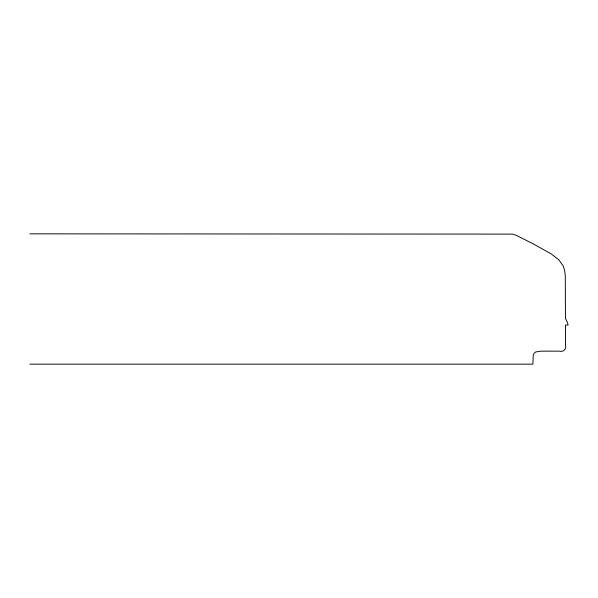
<?xml version="1.0" encoding="UTF-8"?>
<svg xmlns="http://www.w3.org/2000/svg" width="598" height="598" viewBox="0 0 598 598"><rect width="100%" height="100%" fill="white"/><g stroke="black" fill="none" stroke-linecap="round" stroke-linejoin="round"><path stroke-width="0.9" d="M29.9 233.848L512.785 234.11L516.896 235.634L533.453 243.991L551.147 253.866L558.943 259.906L563.226 265.946L564.647 270.498L565.282 275.828L565.461 318.547L567.442 322.412L568.1 325.058L565.461 325.058L565.461 344.605C566.777 349.187 563.525 352.439 558.943 351.123L540.884 351.168L535.696 351.96L534.074 353.291L533.237 355.593L532.885 364.152L29.9 364.152"/></g></svg>
